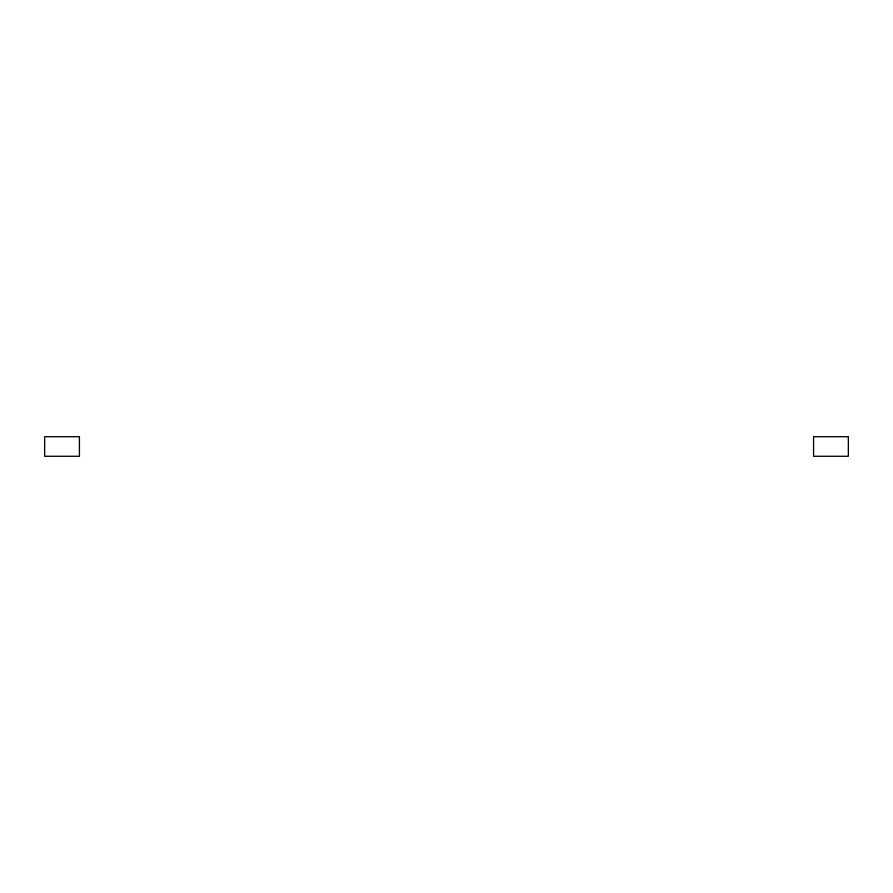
<?xml version="1.0" encoding="UTF-8"?>
<svg xmlns="http://www.w3.org/2000/svg" width="893" height="893" viewBox="0 0 893 893"><rect width="100%" height="100%" fill="white"/><g stroke="black" fill="none" stroke-linecap="round" stroke-linejoin="round"><path stroke-width="1.34" d="M79.421 436.722L44.65 436.722L44.65 456.278L79.421 456.278L79.421 436.722M848.35 436.722L813.579 436.722L813.579 456.278L848.35 456.278L848.35 436.722"/></g></svg>
